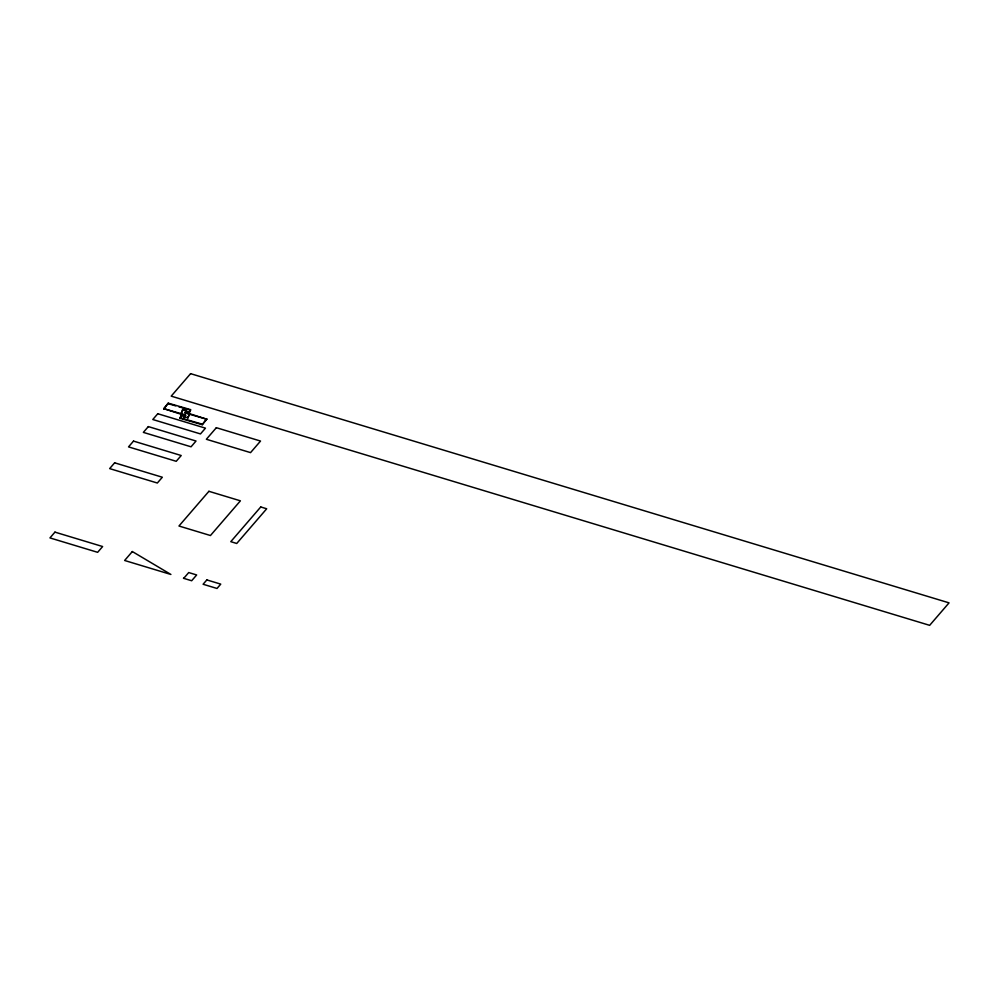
<?xml version="1.0" encoding="UTF-8"?>
<svg xmlns="http://www.w3.org/2000/svg" width="999" height="999" viewBox="0 0 999 999"><rect width="100%" height="100%" fill="white"/><g stroke="black" fill="none" stroke-linecap="round" stroke-linejoin="round"><path stroke-width="1.5" d="M180.906 414.185L182.63 409.578L186.051 410.577L182.755 410.164L180.906 414.185L163.674 408.628L168.232 403.159L190.509 409.627L188.686 414.198L184.877 412.537L187.812 411.763L186.925 413.012M189.573 413.698L187.899 417.969L189.573 413.698L206.818 419.243L202.248 424.712L179.97 418.256L181.806 413.673L185.614 415.334L185.04 416.021L182.555 415.522L183.192 414.76L182.555 415.522M179.97 418.256L181.181 415.796M181.806 413.673L181.656 413.973M188.686 414.198L190.509 409.627M163.799 409.215L168.232 403.159M186.051 410.577L186.663 411.126L185.976 411.95L186.538 410.539M185.002 413.124L185.439 411.85M187.45 412.375L187.437 411.65M187.3 413.111L187.812 411.763M185.04 416.021L185.489 414.747M184.066 417.195L184.503 415.921L184.315 417.445M202.248 424.712L206.693 418.656M183.729 578.346L188.724 572.552L196.666 574.962L191.671 580.744L183.441 578.259M168.356 403.746L175.787 405.906M178.759 406.768L190.634 410.214M185.851 411.363L187.325 411.788M185.564 412.437L187.038 412.874M184.877 412.537L188.561 413.611M189.698 414.285L206.818 419.243M163.674 408.628L180.782 413.598M181.93 414.273L185.614 415.334M184.915 415.434L183.317 415.347M187.762 417.382L184.428 417.307M179.845 417.669L202.123 424.125M182.63 409.578L182.717 410.489M183.941 416.608L183.953 417.332M183.029 415.497L183.042 416.221M190.597 373.663L171.204 396.141L929.657 625.337L949.05 602.859L190.597 373.663M114.635 462.812L109.653 468.606L157.343 483.017L162.338 477.235L114.635 462.812M54.945 532.13L49.95 537.912L97.64 552.322L102.635 546.54L54.945 532.13M133.516 441.096L128.521 446.89L176.224 461.301L181.219 455.519L133.516 441.096M157.78 413.736L152.785 419.518L200.487 433.928L205.469 428.146L157.78 413.736M148.339 426.598L143.344 432.38L191.046 446.803L196.029 441.021L148.339 426.598M216.346 427.697L206.356 439.273L250.549 452.622L260.539 441.058L216.346 427.697M132.33 551.548L124.625 560.476L170.904 574.462L132.33 551.548M208.916 491.308L178.958 526.011L210.452 535.526L240.409 500.824L208.916 491.308M260.739 506.968L230.781 541.67L236.738 543.468L266.696 508.766L260.739 506.968M206.843 579.919L203.097 584.253L217.008 588.461L220.754 584.128L206.843 579.919"/></g></svg>
